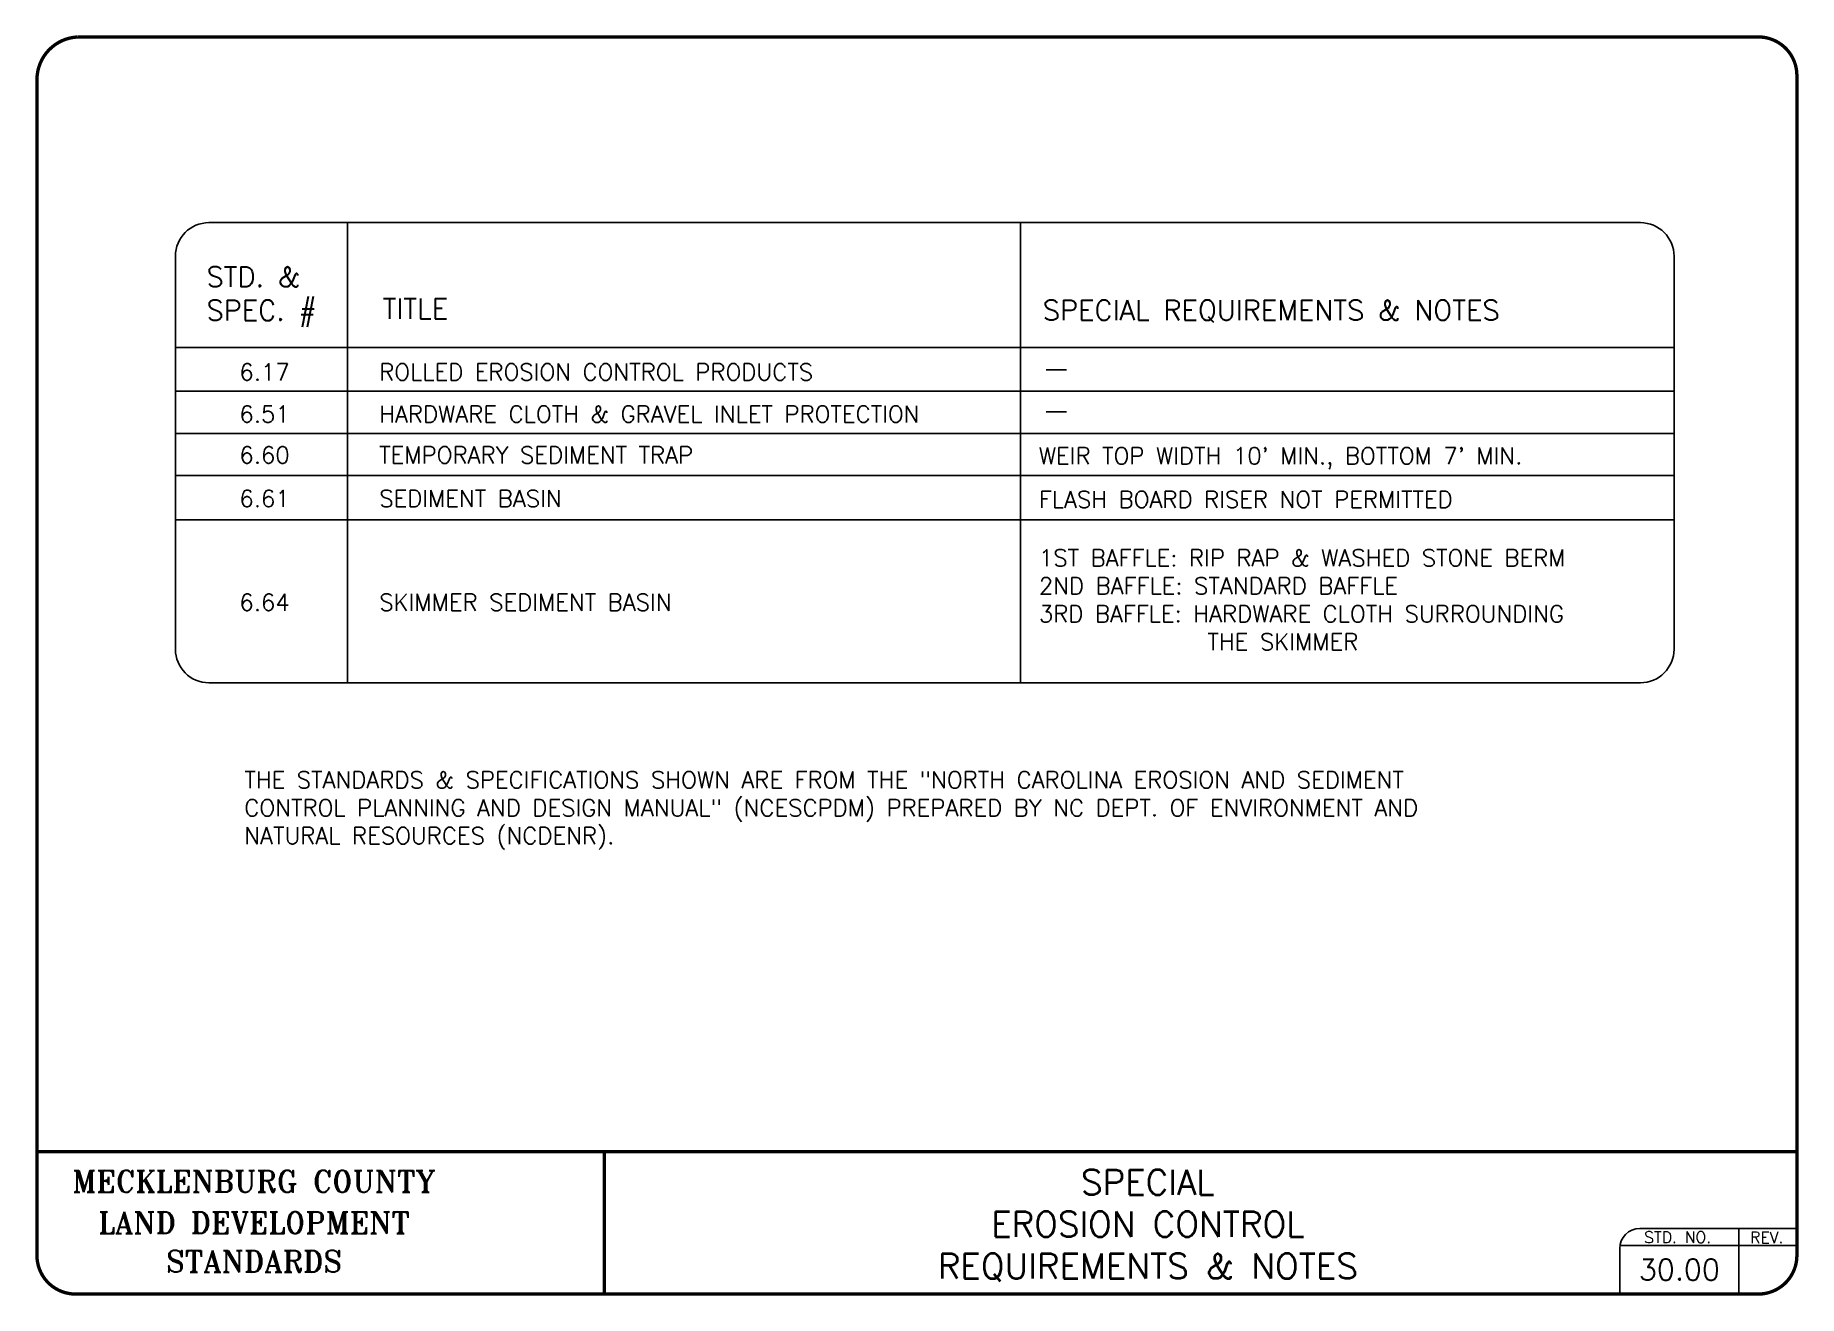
# Model space of a CAD drawing. Header units: feet. Extents: x 0 to 10.5, y 0 to 7.5.
import ezdxf
from ezdxf.enums import TextEntityAlignment as Align

# ---------------------------------------------------------------- set-up
doc = ezdxf.new("R2010")
doc.units = ezdxf.units.FT
doc.header["$LTSCALE"] = 0.25
doc.header["$MEASUREMENT"] = 0
doc.layers.add('BORDER', color=4, linetype='CONTINUOUS')
doc.layers.add('MECK-DETAIL', color=7, linetype='CONTINUOUS')
doc.styles.add('ROMANS', font='romans', dxfattribs={"height": 2})
doc.styles.add('ROMANT', font='romant')

# ---------------------------------------------------------------- blocks, each defined once
blk = doc.blocks.new('MECKCOUNTYSEAL2')
at = {"layer": 'BORDER', "color": 7, "const_width": 0.02}
blk.add_lwpolyline([(3.143, 0.85), (3.143, 0)], dxfattribs=at)
at = {"layer": 'BORDER', "color": 7, "style": 'ROMANT'}
for s, height, p in [('MECKLENBURG COUNTY', 0.12871, (1.054, 0.608)), ('LAND DEVELOPMENT', 0.12871, (1.054, 0.362)), ('STANDARDS', 0.1287, (1.054, 0.131))]:
    blk.add_text(s, height=height, dxfattribs=at).set_placement(p, align=Align.CENTER)

msp = doc.modelspace()

# ---------------------------------------------------------------- linework, layer by layer
at = {"layer": 'MECK-DETAIL'}
for p, q in [((1.026, 6.392), (9.566, 6.392)), ((0.826, 5.386), (0.826, 6.192)), ((9.766, 6.192), (9.766, 5.386)), ((0.826, 3.847), (0.826, 5.386)), ((9.766, 3.847), (9.766, 5.386)), ((1.026, 3.647), (9.566, 3.647))]:
    msp.add_line(p, q, dxfattribs=at)
at = {"layer": 'MECK-DETAIL', "color": 7}
for p, q in [((9.562, 0.391), (10.504, 0.391)), ((10.153, 0.391), (10.153, 0)), ((9.442, 0.289), (10.499, 0.289)), ((9.442, 0.271), (9.442, 0))]:
    msp.add_line(p, q, dxfattribs=at)
at = {"layer": 'MECK-DETAIL', "color": 7, "const_width": 0.02}
msp.add_lwpolyline([(0.244, 7.5), (10.269, 7.5, -0.414215), (10.499, 7.27), (10.499, 0.23, -0.414214), (10.269, 0), (0.23, 0, -0.414214), (0, 0.23), (0, 7.245, -0.401569), (0.244, 7.5, -0.650938)], format="xyb", dxfattribs=at)
at = {"layer": 'MECK-DETAIL'}
for points in [[(1.853, 6.392), (1.853, 5.386)], [(5.867, 6.392), (5.867, 5.386)], [(0.826, 5.648), (9.766, 5.648)], [(6.02, 5.514), (6.141, 5.514)], [(0.826, 5.386), (9.766, 5.386)], [(1.853, 5.386), (1.853, 3.647)], [(5.867, 5.386), (5.867, 3.647)], [(6.02, 5.263), (6.141, 5.263)], [(0.826, 5.134), (9.766, 5.134)], [(0.826, 4.883), (9.766, 4.883)], [(0.826, 4.62), (9.766, 4.62)]]:
    msp.add_lwpolyline(points, dxfattribs=at)
at = {"layer": 'MECK-DETAIL', "color": 7, "const_width": 0.02}
msp.add_lwpolyline([(0.002, 0.85), (10.5, 0.85)], dxfattribs=at)
at = {"layer": 'MECK-DETAIL'}
for centre, start, end in [((1.026, 6.192), 90, 180), ((9.566, 6.192), 0, 90), ((1.026, 3.847), 180, 270), ((9.566, 3.847), 270, 360)]:
    msp.add_arc(centre, 0.2, start, end, dxfattribs=at)
at = {"layer": 'MECK-DETAIL', "color": 7}
msp.add_arc((9.562, 0.271), 0.12, 90, 180, dxfattribs=at)

# ---------------------------------------------------------------- block references
at = {"layer": 'MECK-DETAIL', "ltscale": 0.1}
msp.add_blockref('MECKCOUNTYSEAL2', (0.241, 0), dxfattribs=at)

# ---------------------------------------------------------------- texts
at = {"layer": 'MECK-DETAIL', "color": 7, "style": 'ROMANS'}
for s, height, p in [('6.17', 0.1, (1.208, 5.451)), ('ROLLED EROSION CONTROL PRODUCTS', 0.1, (2.042, 5.451)), ('6.51', 0.1, (1.208, 5.2)), ('HARDWARE CLOTH & GRAVEL INLET PROTECTION', 0.1, (2.042, 5.2)), ('6.60', 0.1, (1.208, 4.956)), ('TEMPORARY SEDIMENT TRAP', 0.1, (2.042, 4.956)), ("WEIR TOP WIDTH 10' MIN., BOTTOM 7' MIN.", 0.1, (5.977, 4.951)), ('6.61', 0.1, (1.208, 4.696)), ('SEDIMENT BASIN', 0.1, (2.042, 4.696)), ('FLASH BOARD RISER NOT PERMITTED', 0.1, (5.977, 4.691)), ('6.64', 0.1, (1.208, 4.077)), ('SKIMMER SEDIMENT BASIN', 0.1, (2.042, 4.077)), ('STD. NO.', 0.068, (9.588, 0.305)), ('REV.', 0.068, (10.22, 0.304))]:
    msp.add_text(s, height=height, dxfattribs=at).set_placement(p)
msp.add_text('30.00', height=0.1255, dxfattribs=at).set_placement((9.798, 0.145), align=Align.MIDDLE_CENTER)
for s, insert, char_height, width, attachment_point in [('STD. &\\PSPEC. #', (1.011, 6.129), 0.12, 0.84204, 1), ('TITLE', (2.062, 5.939), 0.12, 1.94042, 1), ('SPECIAL REQUIREMENTS & NOTES', (6, 5.93), 0.12, 3.29295, 1), ('1ST BAFFLE: RIP RAP & WASHED STONE BERM\\P2ND BAFFLE: STANDARD BAFFLE  \\P3RD BAFFLE: HARDWARE CLOTH SURROUNDING     \\P^I^I   THE SKIMMER   ', (5.977, 4.442), 0.1, 3.68387, 1), ('THE STANDARDS & SPECIFICATIONS SHOWN ARE FROM THE "NORTH CAROLINA EROSION AND SEDIMENT CONTROL PLANNING AND DESIGN MANUAL" (NCESCPDM) PREPARED BY NC DEPT. OF ENVIRONMENT AND NATURAL RESOURCES (NCDENR).  ', (1.237, 3.118), 0.1, 8.12291, 1), ('SPECIAL \\PEROSION CONTROL \\PREQUIREMENTS & NOTES', (6.627, 0.742), 0.15, 5.56122, 2)]:
    msp.add_mtext(s, dxfattribs=dict(at, insert=insert, char_height=char_height, width=width, attachment_point=attachment_point))

doc.saveas('drawing.dxf')
